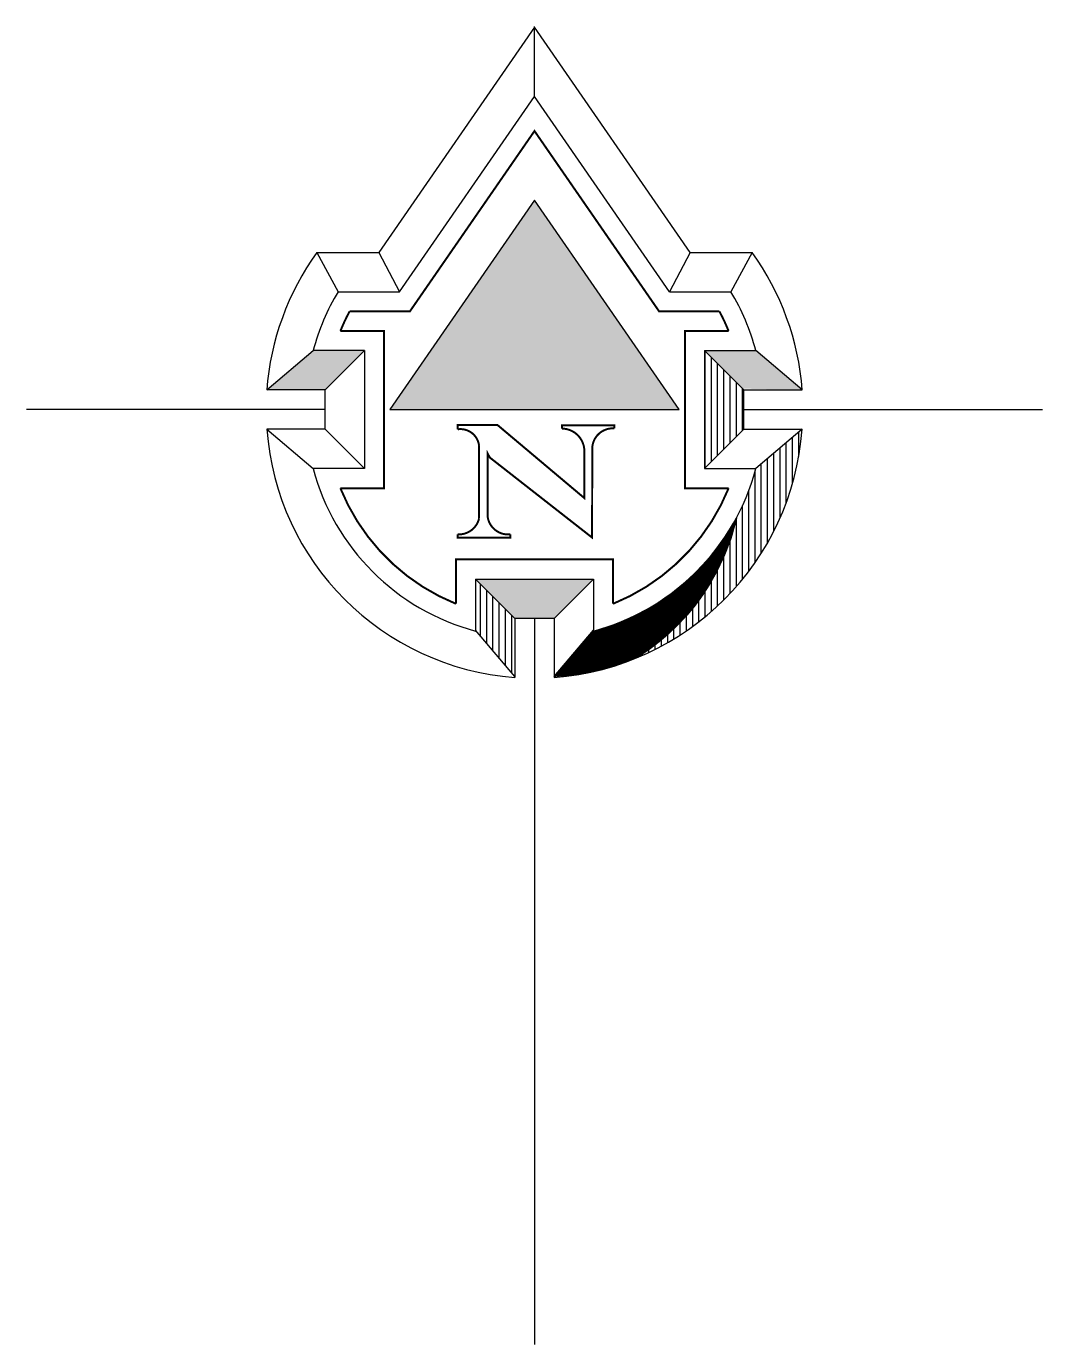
# Model space of a CAD drawing. Header units: millimetres. Extents: x -0.39 to 0.39, y 0 to 1.
import ezdxf

# ---------------------------------------------------------------- set-up
doc = ezdxf.new("R2010")
doc.units = ezdxf.units.MM
doc.layers.add('Ceco.NET 26', color=7, linetype='Continuous')

msp = doc.modelspace()

# ---------------------------------------------------------------- hatches: boundary and pattern name
at = {"layer": 'Ceco.NET 26', "linetype": 'Continuous'}
h = msp.add_hatch(dxfattribs=at)
h.set_pattern_fill('LINE', color=256, scale=0.0001492288, angle=89.99999999999999, style=0)
h.set_pattern_definition([(90, (-3.229695259171734, 0.9526219901458717), (-0.0004738014400000001, 1.450579379265302e-19), [])])
edge = h.paths.add_edge_path()
edge.add_line((0.01584460482826699, 0.5081515011008833), (0.04476863999999381, 0.5416777475569177))
edge.add_arc((-1.068589661201713e-14, 0.7097377237366027), 0.1739206333962889, 284.9163439001897, 331.779209689691)
edge.add_arc((-0.01169767499494298, 0.6650316625906251), 0.1691617435314058, 301.79828870365174, 347.1797322937584, ccw=False)
edge.add_arc((0.005796413879363624, 0.6920315449693237), 0.1851908838745979, 272.82476044142993, 292.7590696783741, ccw=False)

# ---------------------------------------------------------------- linework, layer by layer
at = {"layer": 'Ceco.NET 26'}
for p, q in [((0, 0.9474921045908502), (0, 1.000663562280494)), ((0, 0.9999965228961685), (-0.1180629776606992, 0.8291207637365687)), ((0.1180629776606992, 0.8291207637365687), (0, 0.9999965228961685)), ((-0.1024074588060628, 0.7992750037365681), (0, 0.9474921045908502)), ((0.1024074588060628, 0.7992750037365681), (0, 0.9474921045908502)), ((0, 0.9474921045908502), (0, 0.9474921045908502)), ((-0.1651315622105187, 0.8291207637365687), (-0.1180629776606992, 0.8291207637365687)), ((-0.1651315622105187, 0.8291207637365687), (-0.1491021871441376, 0.7992750037365681)), ((-0.1180629776606992, 0.8291207637365687), (-0.1024074588060628, 0.7992750037365681)), ((0.1180629776606992, 0.8291207637365687), (0.1024074588060628, 0.7992750037365681)), ((0.1180629776606992, 0.8291207637365687), (0.1651315622105187, 0.8291207637365687)), ((0.1651315622105187, 0.8291207637365687), (0.1491021871441376, 0.7992750037365681)), ((-0.1491021871441376, 0.7992750037365681), (-0.1024074588060628, 0.7992750037365681)), ((0.1024074588060628, 0.7992750037365681), (0.1491021871441376, 0.7992750037365681)), ((-0.2032192184076891, 0.7246606037365666), (-0.1680599761796771, 0.7545063637365672)), ((-0.1291519933962775, 0.7545063637365672), (-0.1680599761796771, 0.7545063637365672)), ((-0.1291519933962775, 0.7545063637365672), (-0.1589977533962781, 0.7246606037365666)), ((-0.1291519933962775, 0.7545063637365672), (-0.1589977533962781, 0.7246606037365666)), ((-0.1291519933962775, 0.7545063637365672), (-0.1291519933962775, 0.6649690837365938)), ((0.1291519933962775, 0.7545063637365672), (0.1589977533962781, 0.7246606037365666)), ((0.1291519933962775, 0.7545063637365672), (0.1589977533962781, 0.7246606037365666)), ((0.1291519933962775, 0.7545063637365672), (0.1291519933962775, 0.6649690837365938)), ((0.1291519933962775, 0.7545063637365672), (0.1680599761796771, 0.7545063637365672)), ((0.1295569504282668, 0.6653740407685689), (0.1295569504282668, 0.7541014067045921)), ((0.2032192184076891, 0.7246606037365666), (0.1680599761796771, 0.7545063637365672)), ((0.1342949648282712, 0.6701120551685733), (0.1342949648282712, 0.7493633923045877)), ((0.1390329792282685, 0.6748500695685777), (0.1390329792282685, 0.7446253779045833)), ((0.1437709936282658, 0.6795880839685822), (0.1437709936282658, 0.7398873635045788)), ((0.1485090080282703, 0.6843260983685582), (0.1485090080282703, 0.7351493491046028)), ((-0.1589977533962781, 0.7246606037365666), (-0.2032192184076891, 0.7246606037365666)), ((-0.1589977533962781, 0.6948148437365944), (-0.1589977533962781, 0.7246606037365666)), ((0.1532470224282676, 0.6890641127685626), (0.1532470224282676, 0.7304113347045984)), ((0.1579850368282649, 0.693802127168567), (0.1579850368282649, 0.725673320304594)), ((0.1589977533962781, 0.7246606037365666), (0.2032192184076891, 0.7246606037365666)), ((0.1589977533962781, 0.6948148437365944), (0.1589977533962781, 0.7246606037365666)), ((-0.1589977533962781, 0.7097377237365663), (-0.3857696225871905, 0.7097377237365663)), ((0.1589977533962781, 0.7097377237365663), (0.3857696225871905, 0.7097377237365663)), ((-0.2032192184076891, 0.6948148437365944), (-0.1680599761796771, 0.6649690837365938)), ((-0.1589977533962781, 0.6948148437365944), (-0.2032192184076891, 0.6948148437365944)), ((-0.1589977533962781, 0.6948148437365944), (-0.1291519933962775, 0.6649690837365938)), ((0.1589977533962781, 0.6948148437365944), (0.1291519933962775, 0.6649690837365938)), ((0.1589977533962781, 0.6948148437365944), (0.2032192184076891, 0.694814843736566)), ((0.2032192184076891, 0.6948148437365944), (0.1680599761796771, 0.6649690837365938)), ((0.2006271664282693, 0.674107916430188), (0.2006271664282693, 0.6926145186902204)), ((0.1864131232282702, 0.6274523023910774), (0.1864131232282702, 0.6805485896458663)), ((0.1911511376282675, 0.6391545411705692), (0.1911511376282675, 0.6845705659939654)), ((0.1958891520282648, 0.6536290506514604), (0.1958891520282648, 0.6885925423420929)), ((0.1769370944282684, 0.6086733497316459), (0.1769370944282684, 0.6725046369496113)), ((0.1816751088282658, 0.6174615192743147), (0.1816751088282658, 0.6765266132977388)), ((-0.1291519933962775, 0.6649690837365938), (-0.1680599761796771, 0.6649690837365938)), ((0.1291519933962775, 0.6649690837365938), (0.1680599761796771, 0.6649690837365938)), ((0.1674610656282667, 0.5936449393941814), (0.1674610656282667, 0.6627783985752558)), ((0.1721990800282711, 0.6007963637526643), (0.1721990800282711, 0.6684826606014838)), ((0.1627230512282694, 0.5870920891763092), (0.1627230512282694, 0.6483406935158484)), ((0.1579850368282649, 0.5810463440093656), (0.1579850368282649, 0.637011422721514)), ((0.1532470224282676, 0.5754392010544791), (0.1532470224282676, 0.6274957828679817)), ((0.1437709936282658, 0.5653402013587083), (0.1437709936282658, 0.6118689947568612)), ((0.1485090080282703, 0.570217769564465), (0.1485090080282703, 0.61921998373262)), ((0.1390329792282685, 0.5607727152122948), (0.1390329792282685, 0.6052474495103297)), ((0.1295569504282668, 0.5524617253342399), (0.1295569504282668, 0.5937059034600338)), ((0.1342949648282712, 0.5564875834446354), (0.1342949648282712, 0.5992241537881853)), ((-0.04476864000000091, 0.5811329053289), (-0.0149228800000003, 0.5512871453288994)), ((-0.04476864000000091, 0.5811329053289), (-0.0149228800000003, 0.5512871453288994)), ((-0.04476864000000091, 0.5811329053289), (0.04476864000000091, 0.5811329053289)), ((-0.04476864000000091, 0.5811329053289), (-0.04476864000000091, 0.5416777475568892)), ((0.0149228800000003, 0.5512871453288994), (0.04476864000000091, 0.5811329053289)), ((0.04476864000000091, 0.5811329053289), (0.04476864000000091, 0.5416777475568892)), ((0.120080921628265, 0.54511295239692), (0.120080921628265, 0.5839245329262894)), ((0.1248189360282694, 0.5486756975277274), (0.1248189360282694, 0.5886236455716869)), ((-0.04101156797172933, 0.5377989737504265), (-0.04101156797172933, 0.5773758333006072)), ((-0.03627355357173201, 0.5322174440467222), (-0.03627355357173201, 0.5726378189006311)), ((0.1058668784282659, 0.5356315861951941), (0.1058668784282659, 0.5717500765618411)), ((0.1106048928282704, 0.5386023949462526), (0.1106048928282704, 0.5755179621386333)), ((0.1153429072282677, 0.541759282173814), (0.1153429072282677, 0.5795670647035536)), ((-0.03153553917173468, 0.5266359143430179), (-0.03153553917173468, 0.5678998045006267)), ((-0.02679752477173025, 0.5210543846393421), (-0.02679752477173025, 0.5631617901006223)), ((0.09165283522826684, 0.5277473369785355), (0.09165283522826684, 0.5619265451485376)), ((0.09639084962827127, 0.5302118281513799), (0.09639084962827127, 0.5649717373001693)), ((0.1011288640282686, 0.5328374808365766), (0.1011288640282686, 0.5682409408003082)), ((-0.02205951037173293, 0.5154728549356378), (-0.02205951037173293, 0.5584237757006179)), ((-0.0173214959717285, 0.5098913252319335), (-0.0173214959717285, 0.5536857613006134)), ((-0.0149228800000003, 0.5512871453288994), (-0.0149228800000003, 0.5065185053288985)), ((0.0149228800000003, 0.5512871453288994), (-0.0149228800000003, 0.5512871453288994)), ((0, 0.5512871453288994), (0, 0)), ((0.0149228800000003, 0.5512871453288994), (0.0149228800000003, 0.5065185053288985)), ((0.07270077762827043, 0.519381899003065), (0.07270077762827043, 0.5517409400566464)), ((0.07743879202826776, 0.5212596704600116), (0.07743879202826776, 0.5540084066181805)), ((0.08217680642826508, 0.5232766941272189), (0.08217680642826508, 0.5564557639167447)), ((0.08691482082826951, 0.5254375419729342), (0.08691482082826951, 0.5590917790804042)), ((-0.0149228800000003, 0.5070656803174813), (-0.04476864000000091, 0.5422249225455005)), ((0.0149228800000003, 0.5070656803174813), (0.04476864000000091, 0.5422249225455005)), ((0.04427269122826516, 0.5108390764582964), (0.04427269122826516, 0.5415464173846374)), ((0.04901070562826959, 0.511953260718002), (0.04901070562826959, 0.542865504794122)), ((0.05374872002826692, 0.5131879382545037), (0.05374872002826692, 0.5443307655507681)), ((0.05848673442827135, 0.5145453955736912), (0.05848673442827135, 0.5459461225572682)), ((0.06322474882826867, 0.5160282138685091), (0.06322474882826867, 0.5477160651332724)), ((0.067962763228266, 0.5176392961217005), (0.067962763228266, 0.549645720390572)), ((0.03479666242827051, 0.508964380482098), (0.03479666242827051, 0.530477619915672)), ((0.03953467682826783, 0.5098433706252194), (0.03953467682826783, 0.5360591496193763)), ((0.03005864802826608, 0.508200578881258), (0.03005864802826608, 0.5248960902119677)), ((0.02058261922827143, 0.5070135296614069), (0.02058261922827143, 0.5137330308045875)), ((0.02532063362826875, 0.507550660375955), (0.02532063362826875, 0.5193145605082918)), ((0.01584460482826699, 0.5065882920968079), (0.01584460482826699, 0.5081515011008833))]:
    msp.add_line(p, q, dxfattribs=at)
for points in [[(-0.1404029091497208, 0.7843521237365962, 0.001492288, 0.001492288, 0.02591103126313974), (-0.1473675948950586, 0.7694292437365959, 0.001492288, 0.001492288, 0), (-0.1142291133962843, 0.7694292437365959, 0.001492288, 0.001492288, 0), (-0.1142291133962843, 0.6500462037365935, 0.001492288, 0.001492288, 0), (-0.1473675948950586, 0.6500462037365935, 0.001492288, 0.001492288, 0.2029933977555066), (-0.05969152000000122, 0.5623701288415361, 0.001492288, 0.001492288, 0), (-0.05969152000000122, 0.5960557853289004, 0.001492288, 0.001492288, 0), (0.05969151999999411, 0.5960557853289004, 0.001492288, 0.001492288, 0), (0.05969151999999411, 0.5623701288415361, 0.001492288, 0.001492288, 0.2029933977555068), (0.1473675948950515, 0.6500462037365935, 0.001492288, 0.001492288, 0), (0.1142291133962772, 0.6500462037365935, 0.001492288, 0.001492288, 0), (0.1142291133962772, 0.7694292437365959, 0.001492288, 0.001492288, 0), (0.1473675948950515, 0.7694292437365959, 0.001492288, 0.001492288, 0.02591103126313979), (0.1404029091497137, 0.7843521237365962, 0.001492288, 0.001492288, 0), (0.09457969937874822, 0.7843521237365962, 0.001492288, 0.001492288, 0), (0, 0.9212398954381911, 0.001492288, 0.001492288, 0), (-0.09457969937874822, 0.7843521237365962, 0.001492288, 0.001492288, 0)], [(-0.05832091716173693, 0.612628353724773, 0.001492288, 0.001492288, 0), (-0.05832091716173693, 0.6150528034408183, 0.001492288, 0.001492288, 0.3595169967811978), (-0.04213150109785602, 0.6268721064918168, 0.001492288, 0.001492288, 0), (-0.04213150109785602, 0.6826896291935043, 0.001492288, 0.001492288, 0.4174504664437674), (-0.05828071498627452, 0.6947963818387848, 0.001492288, 0.001492288, 0), (-0.05832091716173693, 0.6979973992688429, 0.001492288, 0.001492288, 0), (-0.02801526321029968, 0.6979973992688429, 0.001492288, 0.001492288, 0), (0.03786278766293094, 0.6425679861401932, 0.001492288, 0.001492288, 0), (0.03786278766293094, 0.6781792052559297, 0.001492288, 0.001492288, 0.410420074512497), (0.0209160631185199, 0.6953471516427783, 0.001492288, 0.001492288, 0), (0.0209160631185199, 0.6979299919515825, 0.001492288, 0.001492288, 0), (0.06067802477236484, 0.6979299919515825, 0.001492288, 0.001492288, 0), (0.06067802477236484, 0.695464588693028, 0.001492288, 0.001492288, 0.4304076529909729), (0.04385567570831483, 0.6804374057264511, 0.001492288, 0.001492288, 0), (0.04371550381078748, 0.612628353724773, 0.001492288, 0.001492288, 0), (-0.03391372878472509, 0.6733663275024355, 0.001492288, 0.001492288, 0), (-0.03546547787684062, 0.6762615264838132, 0.001492288, 0.001492288, 0), (-0.03546547787684062, 0.6277257111398455, 0.001492288, 0.001492288, 0.3901930373594154), (-0.01832377278134345, 0.6150528034408183, 0.001492288, 0.001492288, 0), (-0.01832377278134345, 0.612628353724773, 0.001492288, 0.001492288, 0)]]:
    msp.add_lwpolyline(points, format="xyseb", close=True, dxfattribs=at)
msp.add_lwpolyline([(-0.07461440000000152, 0.7097377237365947), (-0.07461440000000152, 0.7097377237365947), (0.07461439999999442, 0.7097377237365947), (0.07461439999999442, 0.7097377237365947), (0.1098561217790675, 0.7097377237365947), (0, 0.8687354771328728), (-0.1098561217790675, 0.7097377237365947)], close=True, dxfattribs=at)
msp.add_lwpolyline([(0.01584460482826699, 0.5081515011008833), (0.04476863999999381, 0.5416777475569177, 0.207376128309047), (0.1532470224282676, 0.6274957828680101, -0.2006431559646586), (0.07743879202826776, 0.5212596704600116, -0.08719984679223679), (0.0149228800000003, 0.5070656803174813, -0.02465567940334988)], format="xyb", dxfattribs=at)
for radius, start, end in [(0.2037663933962787, 144.1346839335244, 175.800170091363), (0.2037663933962787, 4.199829908637026, 35.86531606647557), (0.1739206333962788, 149.0147833978807, 165.0836560998109), (0.1739206333962788, 14.9163439001891, 30.98521660211927), (0.2037663933962787, 184.199829908637, 265.800170091363), (0.2037663933962787, 274.199829908637, 355.8001700913629), (0.2037663933962787, 274.199829908637, 355.8001700913629), (0.1739206333962788, 194.9163439001891, 255.0836560998111), (0.1739206333962788, 284.9163439001889, 345.0836560998109)]:
    msp.add_arc((0, 0.7097377237365663), radius, start, end, dxfattribs=at)
for points in [[(-0.1098561217790675, 0.7097377237365663), (0, 0.8687354771328728), (0.1098561217790675, 0.7097377237365663), (0, 0.8687354771328728)], [(-0.2032192184076891, 0.7246606037365666), (-0.1680599761796771, 0.7545063637365672), (-0.1589977533962781, 0.7246606037365666), (-0.1291519933962775, 0.7545063637365672)], [(0.1291519933962775, 0.7545063637365672), (0.1680599761796771, 0.7545063637365672), (0.157985036828272, 0.725673320304594), (0.2032192184076891, 0.7246606037365666)], [(-0.04476864000000091, 0.5811329053289), (-0.0149228800000003, 0.5512871453288994), (0.04476864000000091, 0.5811329053289), (0.0149228800000003, 0.5512871453288994)]]:
    msp.add_solid(points, dxfattribs=at)

doc.saveas('drawing.dxf')
